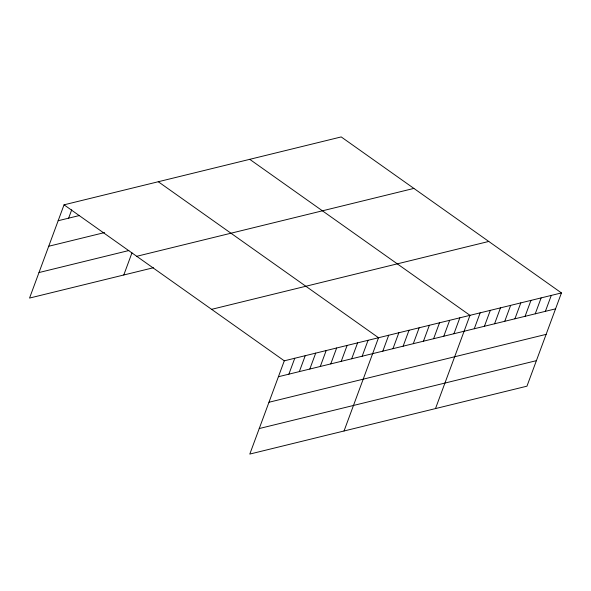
<?xml version="1.0" encoding="UTF-8"?>
<svg xmlns="http://www.w3.org/2000/svg" width="591" height="591" viewBox="0 0 591 591"><rect width="100%" height="100%" fill="white"/><g stroke="black" fill="none" stroke-linecap="round" stroke-linejoin="round"><path stroke-width="0.89" d="M561.45 292.929L284.293 360.82L249.801 454.073L526.958 386.182L561.45 292.929L341.199 136.927L64.042 204.818L29.55 298.071L153.424 267.73M68.63 218.168L71.725 209.79M123.785 274.985L131.963 252.867M288.881 374.169L294.761 358.257M299.349 371.606L305.237 355.693M309.817 369.043L315.705 353.123M320.292 366.472L326.173 350.559M330.761 363.908L336.648 347.996M341.229 361.345L347.116 345.432M351.697 358.781L357.585 342.869M362.172 356.218L368.06 340.305M344.036 430.987L378.528 337.734L158.277 181.74M382.805 351.165L388.693 335.245M392.963 348.675L398.851 332.755M403.128 346.186L409.016 330.266M413.286 343.696L419.174 327.783M423.452 341.206L429.339 325.294M433.617 338.717L439.505 322.804M443.775 336.227L449.662 320.315M453.94 333.738L459.828 317.825M435.493 408.588L469.985 315.335L249.742 159.334M474.263 328.759L480.151 312.846M484.428 326.269L490.316 310.356M494.586 323.779L500.474 307.867M504.751 321.29L510.639 305.377M514.916 318.8L520.804 302.887M525.074 316.311L530.962 300.398M535.239 313.821L541.127 297.908M545.397 311.331L551.285 295.419M58.154 220.731L79.098 215.604M48.721 246.255L104.555 232.573M38.991 272.547L128.86 250.532M136.728 256.302L413.885 188.411M211.615 309.337L488.764 241.453M278.405 376.733L555.562 308.842M268.964 402.257L546.121 334.366M259.242 428.549L536.399 360.658M64.042 204.818L284.293 360.82"/></g></svg>
